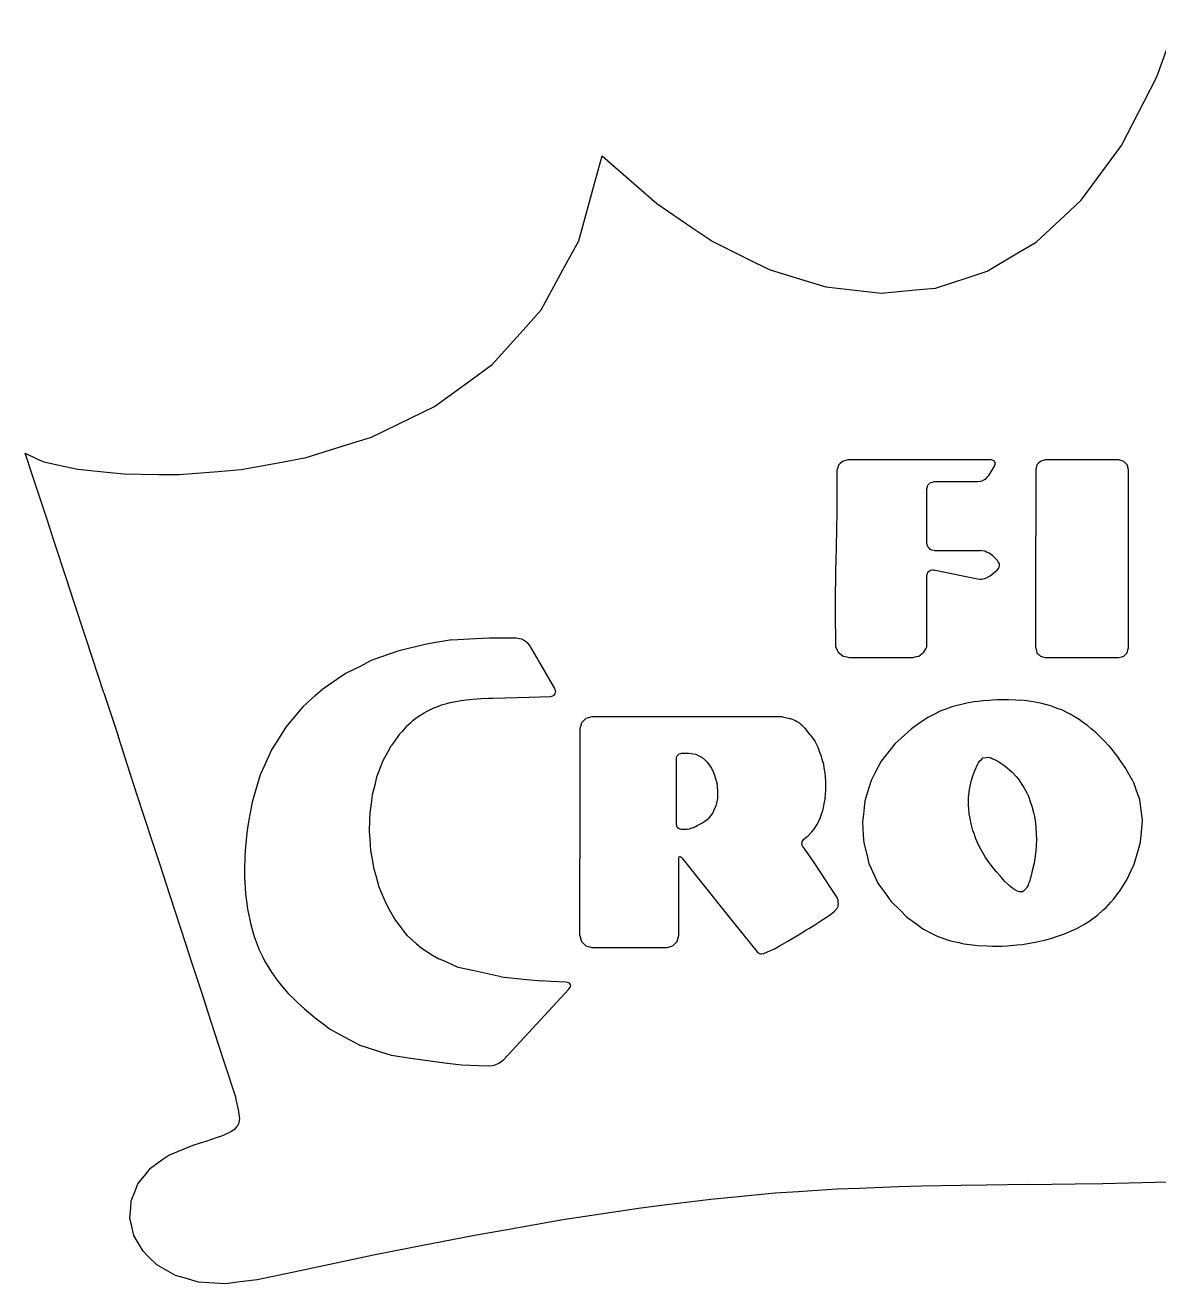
# Model space of a CAD drawing. Extents: x -38.9 to 38.5, y -18.8 to 24.2.
# Drawn here: x -38.93 to -1.15, y -18.78 to 23.15 of the extents above; entities that cross this region are included whole.
import ezdxf

# ---------------------------------------------------------------- set-up
doc = ezdxf.new("R2010")
doc.units = 0

msp = doc.modelspace()

# ---------------------------------------------------------------- linework, layer by layer
for p, q in [((-1.214077, 21.421047), (-0.597241, 23.146087)), ((-1.650778, 20.576533), (-1.214077, 21.421047)), ((-2.392019, 19.143083), (-1.650778, 20.576533)), ((-2.893014, 18.465222), (-2.392019, 19.143083)), ((-19.991538, 17.748498), (-19.703703, 18.797773)), ((-19.703703, 18.797773), (-18.558676, 17.795417)), ((-3.743386, 17.314642), (-2.893014, 18.465222)), ((-20.4801, 15.967494), (-19.991538, 17.748498)), ((-18.558676, 17.795417), (-17.884086, 17.204881)), ((-17.884086, 17.204881), (-16.710686, 16.406818)), ((-4.299674, 16.798288), (-3.743386, 17.314642)), ((-5.243898, 15.921847), (-4.299674, 16.798288)), ((-16.710686, 16.406818), (-16.01938, 15.936641)), ((-20.945306, 15.113476), (-20.4801, 15.967494)), ((-16.01938, 15.936641), (-14.832886, 15.351604)), ((-6.869279, 14.950818), (-5.846478, 15.561856)), ((-5.846478, 15.561856), (-5.243898, 15.921847)), ((-21.734932, 13.663895), (-20.945306, 15.113476)), ((-14.832886, 15.351604), (-14.133865, 15.00693)), ((-14.133865, 15.00693), (-12.949552, 14.643645)), ((-8.595243, 14.387686), (-7.509149, 14.742047)), ((-7.509149, 14.742047), (-6.869279, 14.950818)), ((-12.949552, 14.643645), (-12.251816, 14.429617)), ((-12.251816, 14.429617), (-11.084964, 14.296816)), ((-11.084964, 14.296816), (-10.397516, 14.218577)), ((-10.397516, 14.218577), (-9.263403, 14.324992)), ((-9.263403, 14.324992), (-8.595243, 14.387686)), ((-22.341, 12.987089), (-21.734932, 13.663895)), ((-23.36972, 11.8383), (-22.341, 12.987089)), ((-24.080139, 11.320657), (-23.36972, 11.8383)), ((-25.285982, 10.442026), (-24.080139, 11.320657)), ((-27.385255, 9.42639), (-26.064249, 10.065497)), ((-26.064249, 10.065497), (-25.285982, 10.442026)), ((-28.194862, 9.172929), (-27.385255, 9.42639)), ((-38.932632, 8.885564), (-38.540547, 8.705752)), ((-38.666054, 8.078139), (-38.932632, 8.885564)), ((-29.569061, 8.742712), (-28.194862, 9.172929)), ((-38.540547, 8.705752), (-38.309551, 8.599816)), ((-38.309551, 8.599816), (-37.598866, 8.44509)), ((-37.598866, 8.44509), (-37.180168, 8.353934)), ((-31.738929, 8.34231), (-30.3735, 8.59427)), ((-30.3735, 8.59427), (-29.569061, 8.742712)), ((-11.829153, 8.487067), (-11.861102, 8.376657)), ((-11.780508, 8.53469), (-11.829153, 8.487067)), ((-11.69794, 8.615524), (-11.780508, 8.53469)), ((-11.632505, 8.632948), (-11.69794, 8.615524)), ((-11.521441, 8.662523), (-11.632505, 8.632948)), ((-9.750734, 8.662523), (-11.521441, 8.662523)), ((-6.745194, 8.662523), (-9.750734, 8.662523)), ((-6.706342, 8.652171), (-6.745194, 8.662523)), ((-6.640417, 8.6346), (-6.706342, 8.652171)), ((-6.696034, 8.341044), (-6.627641, 8.454264)), ((-6.624462, 8.606342), (-6.640417, 8.6346)), ((-6.627641, 8.454264), (-6.608539, 8.519779)), ((-6.597302, 8.558377), (-6.624462, 8.606342)), ((-6.608539, 8.519779), (-6.597302, 8.558377)), ((-5.239753, 8.399078), (-5.255585, 8.339989)), ((-5.212879, 8.499374), (-5.239753, 8.399078)), ((-5.169627, 8.542629), (-5.212879, 8.499374)), ((-5.096232, 8.616048), (-5.169627, 8.542629)), ((-5.037144, 8.633278), (-5.096232, 8.616048)), ((-4.936835, 8.662523), (-5.037144, 8.633278)), ((-4.027119, 8.662523), (-4.936835, 8.662523)), ((-2.482994, 8.662522), (-4.027119, 8.662523)), ((-2.423908, 8.645292), (-2.482994, 8.662522)), ((-2.323618, 8.616047), (-2.423908, 8.645292)), ((-2.280364, 8.572792), (-2.323618, 8.616047)), ((-2.206945, 8.499373), (-2.280364, 8.572792)), ((-2.206945, 8.499373), (-2.191114, 8.440284)), ((-2.174586, 8.378596), (-2.191114, 8.440284)), ((-38.213573, 6.707643), (-38.666054, 8.078139)), ((-37.180168, 8.353934), (-36.212851, 8.25493)), ((-36.212851, 8.25493), (-35.642959, 8.196603)), ((-35.642959, 8.196603), (-34.480967, 8.183953)), ((-34.480967, 8.183953), (-33.796383, 8.1765)), ((-33.796383, 8.1765), (-32.501693, 8.280839)), ((-32.501693, 8.280839), (-31.738929, 8.34231)), ((-11.861102, 8.376657), (-11.879919, 8.31161)), ((-11.879919, 8.31161), (-11.879908, 7.464551)), ((-7.094181, 7.958168), (-7.042846, 7.968514)), ((-7.042846, 7.968514), (-6.957737, 8.016479)), ((-6.957737, 8.016479), (-6.90764, 8.044738)), ((-6.90764, 8.044738), (-6.847552, 8.110263)), ((-6.847552, 8.110263), (-6.812152, 8.148866)), ((-6.812152, 8.148866), (-6.696034, 8.341044)), ((-5.255585, 8.339989), (-5.255585, 6.137924)), ((-2.164241, 8.339988), (-2.174586, 8.378596)), ((-2.164242, 6.137923), (-2.164241, 8.339988)), ((-8.883324, 7.697318), (-8.862813, 7.77386)), ((-8.883324, 7.367412), (-8.883324, 7.697318)), ((-8.862813, 7.77386), (-8.850729, 7.818955)), ((-8.850729, 7.818955), (-8.794693, 7.874993)), ((-8.794693, 7.874993), (-8.761679, 7.908008)), ((-8.761679, 7.908008), (-8.68513, 7.928522)), ((-8.68513, 7.928522), (-8.640031, 7.940608)), ((-8.640031, 7.940608), (-7.722066, 7.940607)), ((-7.722066, 7.940607), (-7.181244, 7.940607)), ((-7.181244, 7.940607), (-7.094181, 7.958168)), ((-11.879908, 7.464551), (-11.879906, 6.965509)), ((-8.883324, 6.807441), (-8.883324, 7.367412)), ((-11.885544, 6.709846), (-11.888865, 6.559222)), ((-11.879906, 6.965509), (-11.885544, 6.709846)), ((-8.883324, 6.465719), (-8.883324, 6.807441)), ((-37.964249, 5.950533), (-38.213573, 6.707643)), ((-11.894186, 6.317901), (-11.89732, 6.175727)), ((-11.888865, 6.559222), (-11.894186, 6.317901)), ((-8.883326, 5.88569), (-8.883324, 6.465719)), ((-37.541053, 4.66544), (-37.964249, 5.950533)), ((-11.902008, 5.963067), (-11.90477, 5.837779)), ((-11.89732, 6.175727), (-11.902008, 5.963067)), ((-8.871241, 5.84059), (-8.883326, 5.88569)), ((-5.255582, 4.018999), (-5.255585, 6.137924)), ((-2.164241, 2.400209), (-2.164242, 6.137923)), ((-11.913193, 5.455887), (-11.914651, 5.389725)), ((-11.910718, 5.568187), (-11.913193, 5.455887)), ((-11.908513, 5.668133), (-11.910718, 5.568187)), ((-11.90477, 5.837779), (-11.908513, 5.668133)), ((-8.850718, 5.764037), (-8.871241, 5.84059)), ((-8.850718, 5.764037), (-8.794672, 5.708009)), ((-8.794672, 5.708009), (-8.761657, 5.675)), ((-8.716561, 5.662915), (-8.761657, 5.675)), ((-8.640043, 5.642401), (-8.716561, 5.662915)), ((-8.640043, 5.642401), (-7.670273, 5.642401)), ((-7.670273, 5.642401), (-7.098941, 5.642401)), ((-7.045275, 5.633876), (-7.098941, 5.642401)), ((-6.954189, 5.619407), (-7.045275, 5.633876)), ((-6.897774, 5.596118), (-6.954189, 5.619407)), ((-6.802029, 5.556588), (-6.897774, 5.596118)), ((-6.757977, 5.524781), (-6.802029, 5.556588)), ((-6.683208, 5.470793), (-6.757977, 5.524781)), ((-6.624315, 5.412205), (-6.683208, 5.470793)), ((-11.914651, 5.389725), (-11.924368, 4.916664)), ((-6.524347, 5.312759), (-6.624315, 5.412205)), ((-6.541409, 4.988655), (-6.496205, 5.051099)), ((-6.50179, 5.273372), (-6.524347, 5.312759)), ((-6.46348, 5.206519), (-6.50179, 5.273372)), ((-6.496205, 5.051099), (-6.469616, 5.087888)), ((-6.469616, 5.087888), (-6.465787, 5.162539)), ((-6.465787, 5.162539), (-6.46348, 5.206519)), ((-37.306516, 3.951458), (-37.541053, 4.66544)), ((-11.930094, 4.637961), (-11.935618, 4.269296)), ((-11.924368, 4.916664), (-11.930094, 4.637961)), ((-8.883321, 4.368067), (-8.88332, 4.810261)), ((-8.88332, 4.810261), (-8.863249, 4.882596)), ((-8.863249, 4.882596), (-8.851425, 4.925212)), ((-8.851425, 4.925212), (-8.796571, 4.969735)), ((-8.796571, 4.969735), (-8.764259, 4.995965)), ((-8.764259, 4.995965), (-8.689334, 5.000756)), ((-8.689334, 5.000756), (-8.645196, 5.003579)), ((-8.645196, 5.003579), (-7.735896, 4.812697)), ((-7.735896, 4.812697), (-7.200179, 4.700239)), ((-7.200179, 4.700239), (-7.109284, 4.697371)), ((-7.109284, 4.697371), (-7.055734, 4.695681)), ((-7.055734, 4.695681), (-6.957241, 4.719297)), ((-6.957241, 4.719297), (-6.899208, 4.73321)), ((-6.899208, 4.73321), (-6.819485, 4.776979)), ((-6.819485, 4.776979), (-6.772519, 4.802765)), ((-6.772519, 4.802765), (-6.627081, 4.919739)), ((-6.627081, 4.919739), (-6.541409, 4.988655)), ((-11.935618, 4.269296), (-11.938872, 4.052099)), ((-8.883326, 3.6175), (-8.883321, 4.368067)), ((-36.90842, 2.739568), (-37.306516, 3.951458)), ((-11.938872, 4.052099), (-11.940491, 3.741916)), ((-5.255582, 2.400209), (-5.255582, 4.018999)), ((-11.940491, 3.741916), (-11.941445, 3.559172)), ((-11.941445, 3.559172), (-11.938556, 3.302234)), ((-8.883325, 3.181602), (-8.883326, 3.6175)), ((-11.938556, 3.302234), (-11.936855, 3.15086)), ((-11.936855, 3.15086), (-11.928844, 2.941865)), ((-11.928844, 2.941865), (-11.924132, 2.818736)), ((-8.883322, 2.441723), (-8.883325, 3.181602)), ((-36.686209, 2.061525), (-36.90842, 2.739568)), ((-25.556076, 2.52806), (-26.156517, 2.381637)), ((-25.243458, 2.579738), (-25.556076, 2.52806)), ((-24.712831, 2.667456), (-25.243458, 2.579738)), ((-24.712831, 2.667456), (-23.922546, 2.710598)), ((-23.922546, 2.710598), (-23.456951, 2.736015)), ((-23.456951, 2.736015), (-22.894626, 2.737119)), ((-22.894626, 2.737119), (-22.563335, 2.73777)), ((-22.563335, 2.73777), (-22.456515, 2.716183)), ((-22.456515, 2.716183), (-22.393582, 2.703465)), ((-22.393582, 2.703465), (-22.289919, 2.644102)), ((-22.289919, 2.644102), (-22.228866, 2.609128)), ((-22.18607, 2.561273), (-22.228866, 2.609128)), ((-22.113463, 2.480046), (-22.18607, 2.561273)), ((-11.924161, 2.584341), (-11.924165, 2.446248)), ((-11.924132, 2.818736), (-11.924161, 2.584341)), ((-26.510265, 2.295372), (-27.08889, 2.088588)), ((-26.156517, 2.381637), (-26.510265, 2.295372)), ((-21.804693, 1.951012), (-22.113463, 2.480046)), ((-11.924165, 2.446248), (-11.869235, 2.331472)), ((-11.869235, 2.331472), (-11.836878, 2.263852)), ((-11.836878, 2.263852), (-11.733881, 2.179821)), ((-11.733881, 2.179821), (-11.6732, 2.130314)), ((-11.6732, 2.130314), (-11.549725, 2.09956)), ((-11.549725, 2.09956), (-11.47698, 2.08144)), ((-9.349994, 2.08144), (-9.22488, 2.111802)), ((-9.22488, 2.111802), (-9.151169, 2.129689)), ((-9.151169, 2.129689), (-9.043664, 2.21268)), ((-9.043664, 2.21268), (-8.980336, 2.261573)), ((-8.980336, 2.261573), (-8.919293, 2.374936)), ((-8.919293, 2.374936), (-8.883322, 2.441723)), ((-5.255582, 2.400209), (-5.228711, 2.299914)), ((-5.228711, 2.299914), (-5.212879, 2.240825)), ((-5.212879, 2.240825), (-5.139461, 2.167417)), ((-5.139461, 2.167417), (-5.096206, 2.124169)), ((-5.096206, 2.124169), (-4.995916, 2.097281)), ((-4.995916, 2.097281), (-4.93683, 2.08144)), ((-2.482993, 2.08144), (-2.382699, 2.108328)), ((-2.382699, 2.108328), (-2.323612, 2.124168)), ((-2.323612, 2.124168), (-2.250199, 2.197576)), ((-2.250199, 2.197576), (-2.206946, 2.240824)), ((-2.206946, 2.240824), (-2.180073, 2.34112)), ((-2.180073, 2.34112), (-2.164241, 2.400209)), ((-36.309036, 0.910638), (-36.686209, 2.061525)), ((-28.266767, 1.545618), (-27.740082, 1.81063)), ((-27.740082, 1.81063), (-27.429787, 1.966761)), ((-27.08889, 2.088588), (-27.429787, 1.966761)), ((-21.280609, 1.053045), (-21.804693, 1.951012)), ((-11.47698, 2.08144), (-10.138535, 2.08144)), ((-10.138535, 2.08144), (-9.349994, 2.08144)), ((-4.93683, 2.08144), (-3.392708, 2.08144)), ((-3.392708, 2.08144), (-2.482993, 2.08144)), ((-29.017894, 1.035404), (-28.545233, 1.356465)), ((-28.545233, 1.356465), (-28.266767, 1.545618)), ((-36.309036, 0.910638), (-35.948594, -0.191447)), ((-29.263297, 0.814501), (-29.017894, 1.035404)), ((-21.29952, 0.825001), (-21.265381, 0.8865)), ((-21.267511, 1.004734), (-21.280609, 1.053045)), ((-21.245268, 0.922732), (-21.267511, 1.004734)), ((-21.265381, 0.8865), (-21.245268, 0.922732)), ((-29.67984, 0.439547), (-30.038171, 0.012857)), ((-29.67984, 0.439547), (-29.263297, 0.814501)), ((-25.313352, 0.404331), (-25.149308, 0.46515)), ((-25.149308, 0.46515), (-25.052662, 0.500981)), ((-25.052662, 0.500981), (-24.874704, 0.550114)), ((-24.874704, 0.550114), (-24.769861, 0.579061)), ((-24.769861, 0.579061), (-24.575611, 0.617274)), ((-24.575611, 0.617274), (-24.46117, 0.639787)), ((-24.46117, 0.639787), (-24.248265, 0.667822)), ((-24.248265, 0.667822), (-24.122833, 0.684338)), ((-24.122833, 0.684338), (-23.888903, 0.702983)), ((-23.888903, 0.702983), (-23.751083, 0.713967)), ((-23.751083, 0.713967), (-23.496617, 0.724367)), ((-23.496617, 0.724367), (-23.346698, 0.730495)), ((-23.346698, 0.730495), (-22.139833, 0.765467)), ((-22.139833, 0.765467), (-21.428808, 0.78607)), ((-21.428808, 0.78607), (-21.347449, 0.810568)), ((-21.347449, 0.810568), (-21.29952, 0.825001)), ((-8.047822, 0.438651), (-8.278345, 0.355002)), ((-7.914742, 0.473494), (-8.047822, 0.438651)), ((-7.688861, 0.532634), (-7.914742, 0.473494)), ((-7.550613, 0.559152), (-7.688861, 0.532634)), ((-7.315945, 0.604164), (-7.550613, 0.559152)), ((-7.174297, 0.622302), (-7.315945, 0.604164)), ((-6.933867, 0.653088), (-7.174297, 0.622302)), ((-6.933867, 0.653088), (-6.690645, 0.669533)), ((-6.690645, 0.669533), (-6.547353, 0.679222)), ((-6.547353, 0.679222), (-6.304301, 0.681208)), ((-6.304301, 0.681208), (-6.161111, 0.682379)), ((-6.161111, 0.682379), (-5.921257, 0.66979)), ((-5.921257, 0.66979), (-5.779944, 0.662374)), ((-5.642255, 0.646307), (-5.779944, 0.662374)), ((-5.408552, 0.619037), (-5.642255, 0.646307)), ((-5.276245, 0.594252), (-5.408552, 0.619037)), ((-5.051671, 0.552183), (-5.276245, 0.594252)), ((-4.926502, 0.518567), (-5.051671, 0.552183)), ((-4.714044, 0.461509), (-4.926502, 0.518567)), ((-4.714044, 0.461509), (-4.515232, 0.388494)), ((-30.038171, 0.012857), (-30.249282, -0.238526)), ((-26.000444, -0.009232), (-25.863921, 0.091244)), ((-25.863921, 0.091244), (-25.783483, 0.150439)), ((-25.783483, 0.150439), (-25.640149, 0.236925)), ((-25.640149, 0.236925), (-25.555704, 0.287877)), ((-25.555704, 0.287877), (-25.4032, 0.361158)), ((-25.4032, 0.361158), (-25.313352, 0.404331)), ((-20.243938, 0.051054), (-20.33547, -0.040478)), ((-20.170272, 0.070794), (-20.243938, 0.051054)), ((-20.045234, 0.1043), (-20.170272, 0.070794)), ((-17.689673, 0.1043), (-20.045234, 0.1043)), ((-13.69142, 0.1043), (-17.689673, 0.1043)), ((-13.69142, 0.1043), (-13.547305, 0.07261)), ((-13.547305, 0.07261), (-13.462401, 0.05394)), ((-13.395576, 0.029174), (-13.462401, 0.05394)), ((-13.282198, -0.012863), (-13.395576, 0.029174)), ((-8.855508, 0.07955), (-9.196012, -0.152657)), ((-8.691886, 0.163399), (-8.855508, 0.07955)), ((-8.414161, 0.305721), (-8.691886, 0.163399)), ((-8.278345, 0.355002), (-8.414161, 0.305721)), ((-4.515232, 0.388494), (-4.398102, 0.345478)), ((-4.398102, 0.345478), (-4.210194, 0.254021)), ((-4.210194, 0.254021), (-4.099489, 0.200139)), ((-3.991889, 0.13389), (-4.099489, 0.200139)), ((-3.809251, 0.021441), (-3.991889, 0.13389)), ((-3.703084, -0.057132), (-3.809251, 0.021441)), ((-35.948594, -0.191447), (-35.838179, -0.529049)), ((-30.249282, -0.238526), (-30.547316, -0.714785)), ((-26.37249, -0.377115), (-26.463047, -0.478507)), ((-26.218776, -0.205015), (-26.37249, -0.377115)), ((-26.218776, -0.205015), (-26.081385, -0.081815)), ((-26.081385, -0.081815), (-26.000444, -0.009232)), ((-20.422906, -0.219441), (-20.442648, -0.293107)), ((-20.442648, -0.293107), (-20.442648, -0.572892)), ((-20.389396, -0.094404), (-20.422906, -0.219441)), ((-20.33547, -0.040478), (-20.389396, -0.094404)), ((-13.228254, -0.044589), (-13.282198, -0.012863)), ((-13.136647, -0.098439), (-13.228254, -0.044589)), ((-13.090413, -0.137982), (-13.136647, -0.098439)), ((-13.011939, -0.205101), (-13.090413, -0.137982)), ((-13.011939, -0.205101), (-12.937764, -0.286943)), ((-12.937764, -0.286943), (-12.894054, -0.335161)), ((-12.847673, -0.392929), (-12.894054, -0.335161)), ((-12.768942, -0.490984), (-12.847673, -0.392929)), ((-9.396618, -0.289461), (-9.743443, -0.603468)), ((-9.196012, -0.152657), (-9.396618, -0.289461)), ((-3.522879, -0.190498), (-3.703084, -0.057132)), ((-3.418958, -0.279898), (-3.522879, -0.190498)), ((-3.242567, -0.431643), (-3.418958, -0.279898)), ((-35.73624, -0.840738), (-35.838179, -0.529049)), ((-30.547316, -0.714785), (-30.722901, -0.995371)), ((-26.634993, -0.721528), (-26.736296, -0.864704)), ((-26.463047, -0.478507), (-26.634993, -0.721528)), ((-20.442648, -0.572892), (-20.442645, -4.62602)), ((-12.768942, -0.490984), (-12.675501, -0.627973)), ((-12.675501, -0.627973), (-12.620458, -0.708679)), ((-12.620458, -0.708679), (-12.542305, -0.860817)), ((-9.947775, -0.788465), (-10.236282, -1.156014)), ((-9.743443, -0.603468), (-9.947775, -0.788465)), ((-3.142527, -0.529925), (-3.242567, -0.431643)), ((-2.972722, -0.696744), (-3.142527, -0.529925)), ((-2.972722, -0.696744), (-2.812293, -0.875335)), ((-35.531281, -1.468465), (-35.73624, -0.840738)), ((-30.722901, -0.995371), (-30.958558, -1.519053)), ((-26.998538, -1.349054), (-26.833517, -1.044268)), ((-26.833517, -1.044268), (-26.736296, -0.864704)), ((-17.224436, -1.272983), (-17.210138, -1.219611)), ((-17.210138, -1.219611), (-17.201712, -1.188167)), ((-17.201712, -1.188167), (-17.162624, -1.149094)), ((-17.162624, -1.149094), (-17.139602, -1.126075)), ((-17.139602, -1.126075), (-17.086235, -1.111765)), ((-17.086235, -1.111765), (-17.054791, -1.103334)), ((-17.054791, -1.103334), (-16.904474, -1.103334)), ((-16.904474, -1.103334), (-16.815912, -1.103334)), ((-16.815912, -1.103334), (-16.669968, -1.126366)), ((-16.669968, -1.126366), (-16.583986, -1.139935)), ((-16.583986, -1.139935), (-16.455587, -1.204355)), ((-16.455587, -1.204355), (-16.379942, -1.242308)), ((-16.379942, -1.242308), (-16.270485, -1.341074)), ((-12.542305, -0.860817), (-12.496262, -0.950449)), ((-12.459295, -1.047222), (-12.496262, -0.950449)), ((-12.396547, -1.211482), (-12.459295, -1.047222)), ((-12.36873, -1.313625), (-12.396547, -1.211482)), ((-10.236282, -1.156014), (-10.406256, -1.372555)), ((-7.015432, -1.262044), (-6.893601, -1.248489)), ((-6.893601, -1.248489), (-6.821812, -1.240503)), ((-6.821812, -1.240503), (-6.771622, -1.255567)), ((-6.771622, -1.255567), (-6.742047, -1.264441)), ((-2.812293, -0.875335), (-2.717776, -0.980551)), ((-2.717776, -0.980551), (-2.569516, -1.167629)), ((-2.569516, -1.167629), (-2.482168, -1.277846)), ((-35.183391, -2.533949), (-35.531281, -1.468465)), ((-30.958558, -1.519053), (-31.097393, -1.827579)), ((-27.208732, -1.894652), (-27.076463, -1.551325)), ((-27.076463, -1.551325), (-26.998538, -1.349054)), ((-17.224436, -2.090735), (-17.224436, -1.272983)), ((-16.270485, -1.341074), (-16.206003, -1.399262)), ((-16.206003, -1.399262), (-16.11688, -1.525341)), ((-16.11688, -1.525341), (-16.064373, -1.59962)), ((-16.064373, -1.59962), (-15.996992, -1.74599)), ((-12.321516, -1.486999), (-12.36873, -1.313625)), ((-12.302928, -1.59271), (-12.321516, -1.486999)), ((-12.271377, -1.772139), (-12.302928, -1.59271)), ((-10.406256, -1.372555), (-10.616007, -1.775384)), ((-7.296186, -1.713008), (-7.275416, -1.660447)), ((-7.275416, -1.660447), (-7.242271, -1.584968)), ((-7.242271, -1.584968), (-7.222739, -1.540499)), ((-7.222739, -1.540499), (-7.190747, -1.478235)), ((-7.190747, -1.478235), (-7.171898, -1.441552)), ((-7.171898, -1.441552), (-7.140098, -1.391952)), ((-7.140098, -1.391952), (-7.121372, -1.36273)), ((-7.121372, -1.36273), (-7.054706, -1.299371)), ((-7.054706, -1.299371), (-7.015432, -1.262044)), ((-6.742047, -1.264441), (-6.685492, -1.288398)), ((-6.685492, -1.288398), (-6.652165, -1.302511)), ((-6.652165, -1.302511), (-6.588294, -1.334817)), ((-6.588294, -1.334817), (-6.550669, -1.35385)), ((-6.550669, -1.35385), (-6.380388, -1.461592)), ((-6.380388, -1.461592), (-6.280072, -1.525069)), ((-6.280072, -1.525069), (-6.128139, -1.655323)), ((-6.128139, -1.655323), (-6.038626, -1.732061)), ((-2.403621, -1.391105), (-2.482168, -1.277846)), ((-2.270297, -1.583347), (-2.403621, -1.391105)), ((-2.174191, -1.754499), (-2.270297, -1.583347)), ((-31.097393, -1.827579), (-31.26857, -2.396506)), ((-27.262833, -2.111544), (-27.208732, -1.894652)), ((-17.224441, -3.478759), (-17.224436, -2.090735)), ((-15.996992, -1.74599), (-15.957285, -1.832223)), ((-15.957285, -1.832223), (-15.912978, -1.99184)), ((-15.912978, -1.99184), (-15.886876, -2.085878)), ((-15.886876, -2.085878), (-15.867052, -2.251731)), ((-12.262091, -1.879646), (-12.271377, -1.772139)), ((-12.24633, -2.062125), (-12.262091, -1.879646)), ((-12.246425, -2.169632), (-12.24633, -2.062125)), ((-10.739583, -2.012711), (-10.870291, -2.439592)), ((-10.616007, -1.775384), (-10.739583, -2.012711)), ((-7.430552, -2.148124), (-7.410933, -2.051996)), ((-7.410933, -2.051996), (-7.360909, -1.894822)), ((-7.360909, -1.894822), (-7.331442, -1.802224)), ((-7.331442, -1.802224), (-7.296186, -1.713008)), ((-6.038626, -1.732061), (-5.905522, -1.883148)), ((-5.905522, -1.883148), (-5.827108, -1.97216)), ((-5.827108, -1.97216), (-5.713361, -2.142389)), ((-2.011063, -2.045007), (-2.174191, -1.754499)), ((-2.011063, -2.045007), (-1.92585, -2.273108)), ((-31.26857, -2.396506), (-31.369419, -2.731688)), ((-27.385038, -2.706643), (-27.354663, -2.479688)), ((-27.354663, -2.479688), (-27.262833, -2.111544)), ((-15.867052, -2.251731), (-15.855375, -2.349442)), ((-15.861428, -2.514477), (-15.864994, -2.611707)), ((-15.855375, -2.349442), (-15.861428, -2.514477)), ((-12.272351, -2.637301), (-12.256138, -2.457839)), ((-12.256138, -2.457839), (-12.246587, -2.35211)), ((-12.246587, -2.35211), (-12.246425, -2.169632)), ((-10.870291, -2.439592), (-10.947297, -2.691088)), ((-7.490663, -2.578079), (-7.473794, -2.410197)), ((-7.473794, -2.410197), (-7.463855, -2.311289)), ((-7.463855, -2.311289), (-7.430552, -2.148124)), ((-5.713361, -2.142389), (-5.646348, -2.24268)), ((-5.646348, -2.24268), (-5.552449, -2.430375)), ((-5.552449, -2.430375), (-5.497128, -2.540955)), ((-1.785833, -2.647905), (-1.92585, -2.273108)), ((-34.983364, -3.1473), (-35.183391, -2.533949)), ((-31.369419, -2.731688), (-31.475699, -3.32286)), ((-27.436597, -3.091869), (-27.385038, -2.706643)), ((-15.917931, -2.861513), (-15.979881, -3.003835)), ((-15.898305, -2.768902), (-15.917931, -2.861513)), ((-15.864994, -2.611707), (-15.898305, -2.768902)), ((-12.352523, -3.009703), (-12.32383, -2.912886)), ((-12.32383, -2.912886), (-12.291435, -2.739469)), ((-12.291435, -2.739469), (-12.272351, -2.637301)), ((-10.947297, -2.691088), (-10.998663, -3.130812)), ((-7.491807, -2.850287), (-7.491088, -2.678995)), ((-7.482888, -2.952468), (-7.491807, -2.850287)), ((-7.491088, -2.678995), (-7.490663, -2.578079)), ((-5.497128, -2.540955), (-5.423583, -2.744425)), ((-5.423583, -2.744425), (-5.380259, -2.8643)), ((-5.380259, -2.8643), (-5.327578, -3.081867)), ((-1.781211, -2.660279), (-1.785833, -2.647905)), ((-1.750171, -2.912038), (-1.781211, -2.660279)), ((-1.697484, -3.339365), (-1.750171, -2.912038)), ((-34.643844, -4.188384), (-34.983364, -3.1473)), ((-31.475699, -3.32286), (-31.538314, -3.671148)), ((-27.454786, -3.718925), (-27.443341, -3.324339)), ((-27.443341, -3.324339), (-27.436597, -3.091869)), ((-16.358629, -3.42445), (-16.235246, -3.332961)), ((-16.235246, -3.332961), (-16.162553, -3.27906)), ((-16.108362, -3.208111), (-16.162553, -3.27906)), ((-16.01638, -3.087684), (-16.108362, -3.208111)), ((-15.979881, -3.003835), (-16.01638, -3.087684)), ((-12.504756, -3.415959), (-12.439605, -3.263725)), ((-12.439605, -3.263725), (-12.401225, -3.174036)), ((-12.401225, -3.174036), (-12.352523, -3.009703)), ((-10.998663, -3.130812), (-11.028926, -3.389875)), ((-7.467749, -3.125906), (-7.482888, -2.952468)), ((-7.449646, -3.2286), (-7.467749, -3.125906)), ((-7.418918, -3.402908), (-7.449646, -3.2286)), ((-5.327578, -3.081867), (-5.296541, -3.210047)), ((-5.296541, -3.210047), (-5.265228, -3.440033)), ((-1.722081, -3.611126), (-1.697484, -3.339365)), ((-31.538314, -3.671148), (-31.586108, -4.21613)), ((-27.438002, -3.952352), (-27.454786, -3.718925)), ((-17.21601, -3.510203), (-17.224441, -3.478759)), ((-17.201682, -3.563576), (-17.21601, -3.510203)), ((-17.201682, -3.563576), (-17.162548, -3.602649)), ((-17.162548, -3.602649), (-17.139522, -3.625669)), ((-17.108086, -3.634093), (-17.139522, -3.625669)), ((-17.054796, -3.648392), (-17.108086, -3.634093)), ((-16.998399, -3.648392), (-17.054796, -3.648392)), ((-16.902715, -3.648392), (-16.998399, -3.648392)), ((-16.866027, -3.642102), (-16.902715, -3.648392)), ((-16.803732, -3.631425), (-16.866027, -3.642102)), ((-16.758488, -3.614721), (-16.803732, -3.631425)), ((-16.681707, -3.586367), (-16.758488, -3.614721)), ((-16.681707, -3.586367), (-16.588785, -3.542301)), ((-16.588785, -3.542301), (-16.534075, -3.516339)), ((-16.534075, -3.516339), (-16.423678, -3.458516)), ((-16.423678, -3.458516), (-16.358629, -3.42445)), ((-12.849835, -3.864586), (-12.714617, -3.719374)), ((-12.714617, -3.719374), (-12.634852, -3.633823)), ((-12.634852, -3.633823), (-12.552922, -3.496728)), ((-12.552922, -3.496728), (-12.504756, -3.415959)), ((-11.028926, -3.389875), (-11.000663, -3.831236)), ((-7.391802, -3.505346), (-7.418918, -3.402908)), ((-7.345777, -3.67922), (-7.391802, -3.505346)), ((-7.30981, -3.780656), (-7.345777, -3.67922)), ((-5.265228, -3.440033), (-5.246778, -3.575529)), ((-5.246778, -3.575529), (-5.237335, -3.816235)), ((-1.763831, -4.072406), (-1.722081, -3.611126)), ((-34.446279, -4.794547), (-34.643844, -4.188384)), ((-27.409513, -4.348563), (-27.438002, -3.952352)), ((-13.048101, -4.134583), (-13.041255, -4.078746)), ((-13.035734, -4.165026), (-13.048101, -4.134583)), ((-13.041255, -4.078746), (-13.03722, -4.04585)), ((-13.03722, -4.04585), (-13.004349, -4.000795)), ((-13.01473, -4.216698), (-13.035734, -4.165026)), ((-13.004349, -4.000795), (-12.984989, -3.974252)), ((-12.984989, -3.974252), (-12.899943, -3.905243)), ((-12.899943, -3.905243), (-12.849835, -3.864586)), ((-11.000663, -3.831236), (-10.984013, -4.091263)), ((-10.984013, -4.091263), (-10.87582, -4.523041)), ((-7.248762, -3.952829), (-7.30981, -3.780656)), ((-7.204118, -4.052506), (-7.248762, -3.952829)), ((-7.128342, -4.221695), (-7.204118, -4.052506)), ((-5.231771, -3.958046), (-5.244703, -4.207813)), ((-5.237335, -3.816235), (-5.231771, -3.958046)), ((-1.842337, -4.341489), (-1.763831, -4.072406)), ((-31.614267, -4.537204), (-31.618907, -4.977482)), ((-31.586108, -4.21613), (-31.614267, -4.537204)), ((-27.369296, -4.578398), (-27.409513, -4.348563)), ((-27.30103, -4.968511), (-27.369296, -4.578398)), ((-17.152155, -4.623811), (-17.143419, -4.581604)), ((-17.143419, -4.581604), (-17.138183, -4.556738)), ((-17.138183, -4.556738), (-17.113532, -4.548197)), ((-17.113532, -4.548197), (-17.099134, -4.543165)), ((-17.099134, -4.543165), (-17.065835, -4.570574)), ((-17.065835, -4.570574), (-17.046211, -4.586721)), ((-17.046211, -4.586721), (-15.468876, -6.561594)), ((-12.947373, -4.306217), (-13.01473, -4.216698)), ((-12.833035, -4.458163), (-12.947373, -4.306217)), ((-12.620689, -4.779276), (-12.833035, -4.458163)), ((-10.87582, -4.523041), (-10.81208, -4.777423)), ((-7.075185, -4.318856), (-7.128342, -4.221695)), ((-6.984957, -4.483774), (-7.075185, -4.318856)), ((-6.923448, -4.577668), (-6.984957, -4.483774)), ((-6.819041, -4.737041), (-6.923448, -4.577668)), ((-5.252322, -4.354964), (-5.288128, -4.612093)), ((-5.244703, -4.207813), (-5.252322, -4.354964)), ((-1.975591, -4.798222), (-1.842337, -4.341489)), ((-34.110939, -5.823427), (-34.446279, -4.794547)), ((-31.618907, -4.977482), (-31.62164, -5.23687)), ((-27.237477, -5.19019), (-27.30103, -4.968511)), ((-20.442647, -7.178746), (-20.442645, -4.62602)), ((-17.152153, -5.571007), (-17.152155, -4.623811)), ((-12.260275, -5.324322), (-12.620689, -4.779276)), ((-10.81208, -4.777423), (-10.623667, -5.188411)), ((-6.749353, -4.826892), (-6.819041, -4.737041)), ((-6.63107, -4.979402), (-6.749353, -4.826892)), ((-6.562161, -5.059326), (-6.63107, -4.979402)), ((-5.368425, -5.026393), (-5.403302, -5.181228)), ((-5.309223, -4.76358), (-5.368425, -5.026393)), ((-5.288128, -4.612093), (-5.309223, -4.76358)), ((-2.217989, -5.319966), (-2.065455, -4.991649)), ((-2.065455, -4.991649), (-1.975591, -4.798222)), ((-31.62164, -5.23687), (-31.599119, -5.590832)), ((-27.129605, -5.566461), (-27.237477, -5.19019)), ((-12.116648, -5.541519), (-12.260275, -5.324322)), ((-10.623667, -5.188411), (-10.512663, -5.430545)), ((-10.512663, -5.430545), (-10.243733, -5.809524)), ((-6.445199, -5.194988), (-6.562161, -5.059326)), ((-6.384207, -5.261143), (-6.445199, -5.194988)), ((-6.280676, -5.373432), (-6.384207, -5.261143)), ((-6.280676, -5.373432), (-6.189428, -5.462531)), ((-5.490859, -5.447137), (-5.511437, -5.49988)), ((-5.455941, -5.357613), (-5.490859, -5.447137)), ((-5.436426, -5.292221), (-5.455941, -5.357613)), ((-5.403302, -5.181228), (-5.436426, -5.292221)), ((-2.420707, -5.648004), (-2.293142, -5.44158)), ((-2.293142, -5.44158), (-2.217989, -5.319966)), ((-33.913375, -6.429591), (-34.110939, -5.823427)), ((-31.599119, -5.590832), (-31.585849, -5.799368)), ((-31.585849, -5.799368), (-31.544031, -6.115139)), ((-27.042816, -5.775435), (-27.129605, -5.566461)), ((-26.895506, -6.130141), (-27.042816, -5.775435)), ((-17.152136, -7.178746), (-17.152153, -5.571007)), ((-11.872857, -5.910184), (-12.116648, -5.541519)), ((-10.243733, -5.809524), (-10.085294, -6.032799)), ((-6.189428, -5.462531), (-6.135666, -5.515023)), ((-6.088455, -5.553966), (-6.135666, -5.515023)), ((-6.008332, -5.620064), (-6.088455, -5.553966)), ((-5.966974, -5.645569), (-6.008332, -5.620064)), ((-5.896768, -5.688859), (-5.966974, -5.645569)), ((-5.860593, -5.701045), (-5.896768, -5.688859)), ((-5.799223, -5.721729), (-5.860593, -5.701045)), ((-5.767534, -5.720702), (-5.799223, -5.721729)), ((-5.713746, -5.71896), (-5.767534, -5.720702)), ((-5.713746, -5.71896), (-5.666374, -5.694982)), ((-5.666374, -5.694982), (-5.638487, -5.680856)), ((-5.613719, -5.653744), (-5.638487, -5.680856)), ((-5.571664, -5.607723), (-5.613719, -5.653744)), ((-5.549334, -5.567742), (-5.571664, -5.607723)), ((-5.511437, -5.49988), (-5.549334, -5.567742)), ((-2.6521, -5.956391), (-2.506493, -5.762333)), ((-2.506493, -5.762333), (-2.420707, -5.648004)), ((-31.544031, -6.115139), (-31.519392, -6.301174)), ((-26.790707, -6.317366), (-26.895506, -6.130141)), ((-11.887844, -6.293285), (-11.871127, -6.272712)), ((-11.860685, -5.943944), (-11.872857, -5.910184)), ((-11.871127, -6.272712), (-11.85953, -6.246665)), ((-11.840026, -6.001247), (-11.860685, -5.943944)), ((-11.85953, -6.246665), (-11.848006, -6.219595)), ((-11.839583, -6.199697), (-11.848006, -6.219595)), ((-11.836972, -6.0485), (-11.840026, -6.001247)), ((-11.839583, -6.199697), (-11.837135, -6.174372)), ((-11.837135, -6.174372), (-11.834067, -6.148054)), ((-11.831763, -6.128707), (-11.836972, -6.0485)), ((-11.831763, -6.128707), (-11.834067, -6.148054)), ((-10.085294, -6.032799), (-9.752784, -6.361509)), ((-3.016653, -6.33719), (-2.910444, -6.241193)), ((-2.910444, -6.241193), (-2.747878, -6.061976)), ((-2.747878, -6.061976), (-2.6521, -5.956391)), ((-33.578037, -7.458473), (-33.913375, -6.429591)), ((-31.519392, -6.301174), (-31.45927, -6.597366)), ((-31.45927, -6.597366), (-31.423851, -6.771867)), ((-26.612825, -6.635155), (-26.790707, -6.317366)), ((-26.458831, -6.836656), (-26.612825, -6.635155)), ((-15.468876, -6.561594), (-14.539575, -7.725086)), ((-12.512807, -6.754935), (-12.352372, -6.649158)), ((-12.352372, -6.649158), (-12.257852, -6.586839)), ((-12.257852, -6.586839), (-12.126016, -6.494894)), ((-12.126016, -6.494894), (-12.048351, -6.440724)), ((-12.048351, -6.440724), (-11.965222, -6.369919)), ((-11.965222, -6.369919), (-11.916242, -6.328204)), ((-11.916242, -6.328204), (-11.887844, -6.293285)), ((-9.752784, -6.361509), (-9.556886, -6.555168)), ((-9.556886, -6.555168), (-9.215655, -6.804553)), ((-3.519857, -6.734222), (-3.316647, -6.586917)), ((-3.316647, -6.586917), (-3.196927, -6.500133)), ((-3.196927, -6.500133), (-3.016653, -6.33719)), ((-31.423851, -6.771867), (-31.344719, -7.050179)), ((-31.344719, -7.050179), (-31.298099, -7.214146)), ((-26.197444, -7.178677), (-26.458831, -6.836656)), ((-13.213704, -7.189087), (-13.10096, -7.121887)), ((-13.10096, -7.121887), (-12.91075, -7.005061)), ((-12.91075, -7.005061), (-12.798689, -6.936233)), ((-12.798689, -6.936233), (-12.618794, -6.822148)), ((-12.618794, -6.822148), (-12.512807, -6.754935)), ((-9.215655, -6.804553), (-9.014619, -6.951477)), ((-9.014619, -6.951477), (-8.713102, -7.11016)), ((-8.713102, -7.11016), (-8.535464, -7.203647)), ((-4.465766, -7.182778), (-4.300329, -7.126969)), ((-4.300329, -7.126969), (-4.040996, -7.012055)), ((-4.040996, -7.012055), (-3.88821, -6.944354)), ((-3.88821, -6.944354), (-3.656417, -6.812124)), ((-3.656417, -6.812124), (-3.519857, -6.734222)), ((-33.378007, -8.071824), (-33.578037, -7.458473)), ((-31.298099, -7.214146), (-31.199219, -7.476269)), ((-31.199219, -7.476269), (-31.140964, -7.630697)), ((-26.197444, -7.178677), (-25.886633, -7.453547)), ((-25.886633, -7.453547), (-25.70352, -7.615487)), ((-20.442647, -7.178746), (-20.40906, -7.303783)), ((-20.40906, -7.303783), (-20.389313, -7.377449)), ((-20.389313, -7.377449), (-20.297893, -7.46898)), ((-20.297893, -7.46898), (-20.243978, -7.522906)), ((-20.243978, -7.522906), (-20.118917, -7.556412)), ((-17.549974, -7.576152), (-17.424878, -7.542646)), ((-17.424878, -7.542646), (-17.351186, -7.522906)), ((-17.351186, -7.522906), (-17.259661, -7.431374)), ((-17.259661, -7.431374), (-17.205686, -7.377449)), ((-17.205686, -7.377449), (-17.171965, -7.252411)), ((-17.171965, -7.252411), (-17.152136, -7.178746)), ((-13.96061, -7.617176), (-13.794403, -7.525294)), ((-13.794403, -7.525294), (-13.696473, -7.471162)), ((-13.696473, -7.471162), (-13.513113, -7.365437)), ((-13.513113, -7.365437), (-13.405081, -7.30315)), ((-13.405081, -7.30315), (-13.213704, -7.189087)), ((-8.535464, -7.203647), (-8.261524, -7.298047)), ((-8.261524, -7.298047), (-8.100132, -7.353662)), ((-8.100132, -7.353662), (-7.819487, -7.414895)), ((-7.819487, -7.414895), (-7.654146, -7.450971)), ((-7.654146, -7.450971), (-7.357918, -7.488992)), ((-7.357918, -7.488992), (-7.183395, -7.511392)), ((-7.183395, -7.511392), (-6.876758, -7.52652)), ((-6.876758, -7.52652), (-6.696104, -7.535433)), ((-6.696104, -7.535433), (-6.384256, -7.527975)), ((-6.384256, -7.527975), (-6.200533, -7.523582)), ((-6.200533, -7.523582), (-5.888668, -7.493826)), ((-5.888668, -7.493826), (-5.70493, -7.476295)), ((-5.70493, -7.476295), (-5.39821, -7.42458)), ((-5.39821, -7.42458), (-5.217512, -7.394112)), ((-5.217512, -7.394112), (-4.921162, -7.320736)), ((-4.921162, -7.320736), (-4.746568, -7.277507)), ((-4.746568, -7.277507), (-4.465766, -7.182778)), ((-31.140964, -7.630697), (-31.021603, -7.878361)), ((-31.021603, -7.878361), (-30.951282, -8.024271)), ((-25.70352, -7.615487), (-25.352805, -7.827785)), ((-25.352805, -7.827785), (-25.14618, -7.95286)), ((-24.906245, -8.060285), (-25.14618, -7.95286)), ((-20.118917, -7.556412), (-20.045248, -7.576152)), ((-20.045248, -7.576152), (-18.475047, -7.576152)), ((-18.475047, -7.576152), (-17.549974, -7.576152)), ((-14.539575, -7.725086), (-14.498279, -7.754652)), ((-14.498279, -7.754652), (-14.473987, -7.77207)), ((-14.473987, -7.77207), (-14.42157, -7.783618)), ((-14.42157, -7.783618), (-14.390623, -7.790421)), ((-14.390623, -7.790421), (-14.340745, -7.780871)), ((-14.340745, -7.780871), (-14.311388, -7.775244)), ((-14.311388, -7.775244), (-14.090651, -7.675777)), ((-14.090651, -7.675777), (-13.96061, -7.617176)), ((-33.038482, -9.112905), (-33.378007, -8.071824)), ((-30.951282, -8.024271), (-30.810713, -8.259167)), ((-30.810713, -8.259167), (-30.727896, -8.397555)), ((-24.498989, -8.242625), (-24.906245, -8.060285)), ((-23.968649, -8.357368), (-24.498989, -8.242625)), ((-23.068468, -8.552129), (-23.968649, -8.357368)), ((-30.727896, -8.397555), (-30.565391, -8.621379)), ((-30.565391, -8.621379), (-30.469654, -8.753245)), ((-30.469654, -8.753245), (-30.284476, -8.96771)), ((-23.068468, -8.552129), (-22.21376, -8.640622)), ((-22.21376, -8.640622), (-21.710211, -8.692757)), ((-21.41333, -8.70744), (-21.710211, -8.692757)), ((-20.909428, -8.732362), (-21.41333, -8.70744)), ((-20.864147, -8.746007), (-20.909428, -8.732362)), ((-20.78736, -8.769166), (-20.864147, -8.746007)), ((-20.774359, -8.800979), (-20.78736, -8.769166)), ((-20.752229, -8.854978), (-20.774359, -8.800979)), ((-32.833524, -9.740633), (-33.038482, -9.112905)), ((-30.284476, -8.96771), (-30.175377, -9.094062)), ((-30.175377, -9.094062), (-29.968153, -9.300327)), ((-21.617816, -9.836895), (-20.813681, -8.966789)), ((-20.813681, -8.966789), (-20.775019, -8.89643)), ((-20.775019, -8.89643), (-20.752229, -8.854978)), ((-29.968153, -9.300327), (-29.846069, -9.421848)), ((-29.846069, -9.421848), (-29.623014, -9.618572)), ((-29.623014, -9.618572), (-29.491602, -9.734473)), ((-32.485634, -10.806118), (-32.833524, -9.740633)), ((-29.491602, -9.734473), (-29.265911, -9.916792)), ((-29.265911, -9.916792), (-29.132945, -10.024205)), ((-29.132945, -10.024205), (-28.917121, -10.186861)), ((-22.982724, -11.313785), (-21.617816, -9.836895)), ((-28.917121, -10.186861), (-28.78997, -10.282688)), ((-28.78997, -10.282688), (-28.465873, -10.459876)), ((-28.465873, -10.459876), (-28.274933, -10.564266)), ((-32.273281, -11.455408), (-32.485634, -10.806118)), ((-28.274933, -10.564266), (-27.96313, -10.73473)), ((-27.96313, -10.73473), (-27.779432, -10.835158)), ((-27.779432, -10.835158), (-27.123009, -11.042878)), ((-27.123009, -11.042878), (-26.736277, -11.165256)), ((-26.736277, -11.165256), (-26.074605, -11.264786)), ((-26.074605, -11.264786), (-25.684784, -11.323425)), ((-23.035195, -11.353897), (-22.982724, -11.313785)), ((-31.912841, -12.557492), (-32.273281, -11.455408)), ((-25.684784, -11.323425), (-24.865812, -11.424996)), ((-24.865812, -11.424996), (-24.383315, -11.484836)), ((-24.383315, -11.484836), (-23.817779, -11.507793)), ((-23.817779, -11.507793), (-23.484595, -11.521318)), ((-23.484595, -11.521318), (-23.3735, -11.506604)), ((-23.3735, -11.506604), (-23.308025, -11.497936)), ((-23.308025, -11.497936), (-23.192345, -11.45014)), ((-23.192345, -11.45014), (-23.124234, -11.421982)), ((-23.124234, -11.421982), (-23.035195, -11.353897)), ((-31.8966, -12.640979), (-31.912841, -12.557492)), ((-31.869033, -12.782686), (-31.8966, -12.640979)), ((-31.853573, -12.853966), (-31.869033, -12.782686)), ((-31.827331, -12.974955), (-31.853573, -12.853966)), ((-31.815688, -13.035829), (-31.827331, -12.974955)), ((-31.795925, -13.139156), (-31.815688, -13.035829)), ((-31.814846, -13.443315), (-31.796802, -13.402832)), ((-31.796802, -13.402832), (-31.788129, -13.32564)), ((-31.79114, -13.191431), (-31.795925, -13.139156)), ((-31.78302, -13.280162), (-31.79114, -13.191431)), ((-31.788129, -13.32564), (-31.78302, -13.280162)), ((-32.382949, -13.845955), (-32.282783, -13.807421)), ((-32.282783, -13.807421), (-32.155347, -13.745778)), ((-32.155347, -13.745778), (-32.080269, -13.70946)), ((-32.080269, -13.70946), (-31.990258, -13.64852)), ((-31.990258, -13.64852), (-31.937229, -13.612618)), ((-31.937229, -13.612618), (-31.87949, -13.549321)), ((-31.87949, -13.549321), (-31.845474, -13.51203)), ((-31.845474, -13.51203), (-31.814846, -13.443315)), ((-33.632225, -14.280869), (-33.329143, -14.156644)), ((-33.329143, -14.156644), (-33.058483, -14.074528)), ((-33.058483, -14.074528), (-32.899025, -14.026149)), ((-32.899025, -14.026149), (-32.681261, -13.953917)), ((-32.681261, -13.953917), (-32.552967, -13.911362)), ((-32.552967, -13.911362), (-32.382949, -13.845955)), ((-34.759624, -14.933449), (-34.37391, -14.655485)), ((-34.37391, -14.655485), (-34.146667, -14.491723)), ((-34.146667, -14.491723), (-33.632225, -14.280869)), ((-34.913666, -15.125677), (-34.759624, -14.933449)), ((-35.258613, -15.661583), (-35.175132, -15.45196)), ((-35.175132, -15.45196), (-34.913666, -15.125677)), ((-7.743055, -15.501823), (-9.064851, -15.532166)), ((-6.909959, -15.4897), (-7.743055, -15.501823)), ((-5.49589, -15.469124), (-6.909959, -15.4897)), ((-5.49589, -15.469124), (-3.937978, -15.447028)), ((-3.937978, -15.447028), (-3.020138, -15.43401)), ((-3.020138, -15.43401), (-1.266807, -15.399108)), ((-1.266807, -15.399108), (-0.233837, -15.378546)), ((-35.40031, -16.01739), (-35.258613, -15.661583)), ((-15.286984, -15.892133), (-16.084934, -15.967163)), ((-13.932569, -15.764778), (-15.286984, -15.892133)), ((-13.171408, -15.715448), (-13.932569, -15.764778)), ((-11.879438, -15.631716), (-13.171408, -15.715448)), ((-11.124682, -15.601437), (-11.879438, -15.631716)), ((-9.843584, -15.550042), (-11.124682, -15.601437)), ((-9.064851, -15.532166), (-9.843584, -15.550042)), ((-35.442268, -16.599877), (-35.415865, -16.233336)), ((-35.415865, -16.233336), (-35.40031, -16.01739)), ((-18.418489, -16.256806), (-20.052511, -16.505262)), ((-17.553366, -16.149426), (-18.418489, -16.256806)), ((-16.084934, -15.967163), (-17.553366, -16.149426)), ((-35.392537, -16.811079), (-35.442268, -16.599877)), ((-21.015192, -16.65164), (-22.866375, -16.977577)), ((-20.052511, -16.505262), (-21.015192, -16.65164)), ((-35.308124, -17.169567), (-35.392537, -16.811079)), ((-35.195747, -17.364952), (-35.308124, -17.169567)), ((-23.956995, -17.169602), (-26.07691, -17.584305)), ((-22.866375, -16.977577), (-23.956995, -17.169602)), ((-35.005001, -17.696591), (-35.195747, -17.364952)), ((-26.07691, -17.584305), (-27.325853, -17.828627)), ((-34.832616, -17.865089), (-35.005001, -17.696591)), ((-34.540016, -18.151093), (-34.832616, -17.865089)), ((-27.325853, -17.828627), (-29.766071, -18.34338)), ((-34.310257, -18.281635), (-34.540016, -18.151093)), ((-33.920272, -18.503212), (-34.310257, -18.281635)), ((-29.766071, -18.34338), (-31.20372, -18.646645)), ((-33.635783, -18.584726), (-33.920272, -18.503212)), ((-33.1529, -18.723086), (-33.635783, -18.584726)), ((-32.816316, -18.7445), (-33.1529, -18.723086)), ((-32.24501, -18.780848), (-32.816316, -18.7445)), ((-31.858971, -18.731094), (-32.24501, -18.780848)), ((-31.20372, -18.646645), (-31.858971, -18.731094))]:
    msp.add_line(p, q)

doc.saveas('drawing.dxf')
